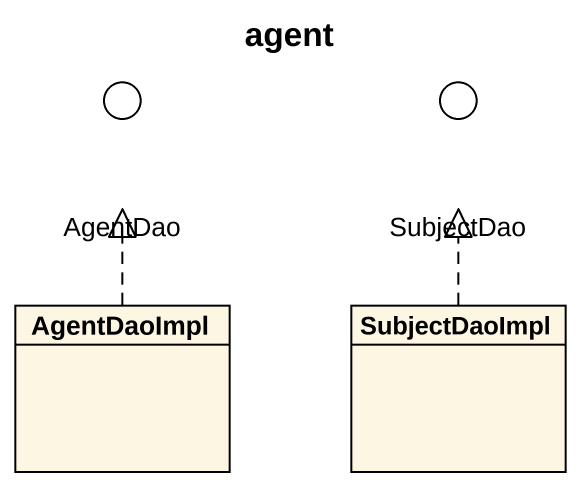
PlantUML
@startuml
title agent
allowmixing
hide circle
hide empty members
() AgentDao <<interface>>
() SubjectDao <<interface>>
class AgentDaoImpl
class SubjectDaoImpl
AgentDaoImpl .up.|> AgentDao
SubjectDaoImpl .up.|> SubjectDao
@enduml
